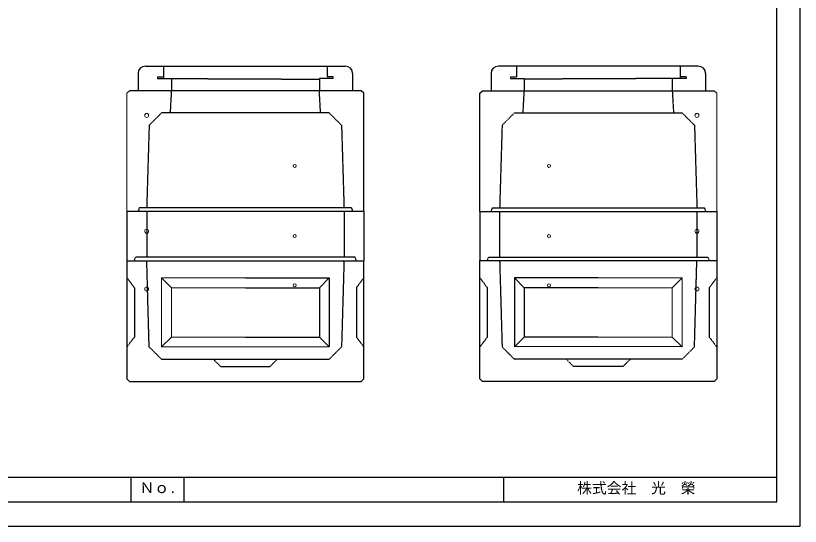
# Model space of a CAD drawing. Units: millimetres, scale not verified. Extents: x -297 to 298, y -210 to 211.
# Drawn here: x -20.2 to 297.9, y -210 to -2.7 of the extents above; entities that cross this region are included whole.
import ezdxf
from ezdxf.enums import TextEntityAlignment as Align

# ---------------------------------------------------------------- set-up
doc = ezdxf.new("R2010")
doc.units = ezdxf.units.MM
doc.linetypes.add('USER2', pattern=[4.7625, 3.175, -1.5875])
doc.layers.add('0-0', color=7, linetype='Continuous')
for name, color, linetype, lineweight in [('0-1_0', 9, 'Continuous', 25), ('0-3_pen1実線', 4, 'Continuous', 13), ('0-4_pen2実線', 3, 'Continuous', 13), ('0-5_pen3実線', 7, 'Continuous', 25), ('0-6_pen4実線', 7, 'Continuous', 25), ('0-7_pen2破線', 3, 'USER2', 25), ('0-9_draw', 7, 'Continuous', 13)]:
    doc.layers.add(name, color=color, linetype=linetype, lineweight=lineweight)
doc.styles.add('ＭＳ ゴシック', font='')
doc.styles.get('ＭＳ ゴシック').set_extended_font_data('MS Gothic')

# ---------------------------------------------------------------- blocks, each defined once
blk = doc.blocks.new('部分図 1')
at = {"layer": '0-1_0'}
blk.add_lwpolyline([(0.1, 0.3), (11898.1, 0.3), (11898.1, 8410.3), (0.1, 8410.3)], close=True, dxfattribs=at)
at = {"layer": '0-3_pen1実線'}
for p, q in [((7998, 3630.24), (8003.96, 3636.2)), ((9660, 3630.24), (9654.04, 3636.2))]:
    blk.add_line(p, q, dxfattribs=at)
at = {"layer": '0-4_pen2実線'}
for p, q in [((8110, 3648.2), (8110, 3636.2)), ((9548, 3648.2), (9548, 3636.2))]:
    blk.add_line(p, q, dxfattribs=at)
for centre, radius in [((6598, 3336.2), 16), ((11060, 3336.2), 16), ((7798, 2926.2), 12), ((9860, 2926.2), 12), ((6598, 2396.2), 16), ((7798, 2356.2), 12), ((9860, 2356.2), 12), ((11060, 2396.2), 16), ((6598, 1927), 16), ((7798, 1957), 12), ((9860, 1957), 12), ((11060, 1927), 16)]:
    blk.add_circle(centre, radius, dxfattribs=at)
at = {"layer": '0-5_pen3実線'}
for p, q in [((6588, 3736.2), (8208, 3736.2)), ((11070, 3736.2), (9450, 3736.2)), ((6528, 3676.2), (6528, 3536.2)), ((8268, 3676.2), (8268, 3536.2)), ((9390, 3676.2), (9390, 3536.2)), ((11130, 3676.2), (11130, 3536.2)), ((8338, 3536.2), (6458, 3536.2)), ((8358, 3516.2), (8338, 3536.2)), ((8358, 2556.2), (8358, 3516.2)), ((9300, 3516.2), (9320, 3536.2)), ((9300, 2556.2), (9300, 3516.2)), ((9320, 3536.2), (11200, 3536.2)), ((8358, 2556.2), (6438, 2556.2)), ((8358, 2556.2), (8358, 2156.2)), ((9300, 2556.2), (9300, 2156.2)), ((9300, 2556.2), (11220, 2556.2)), ((6438, 2157), (6438, 1197)), ((8358, 1197), (8358, 2157)), ((9300, 1197), (9300, 2157)), ((11220, 2157), (11220, 1197)), ((7398, 2017), (8078, 2017)), ((8078, 2017), (7998, 1937)), ((8078, 2017), (8078, 1457)), ((10260, 2017), (9580, 2017)), ((9580, 2017), (9660, 1937)), ((9580, 2017), (9580, 1457)), ((7398, 1937), (7998, 1937)), ((7998, 1937), (7998, 1537)), ((10260, 1937), (9660, 1937)), ((9660, 1937), (9660, 1537)), ((7398, 1537), (7998, 1537)), ((7998, 1537), (8078, 1457)), ((9660, 1537), (9580, 1457)), ((10260, 1537), (9660, 1537)), ((6718, 1457), (8075.06, 1459.94)), ((10940, 1457), (9582.94, 1459.94)), ((6438, 1197), (6458, 1177)), ((6458, 1177), (8338, 1177)), ((8358, 1197), (8338, 1177)), ((9300, 1197), (9320, 1177)), ((11200, 1177), (9320, 1177)), ((11220, 1197), (11200, 1177)), ((6900.1, 400.3), (6900.1, 200.3))]:
    blk.add_line(p, q, dxfattribs=at)
for points in [[(6438, 2556.2), (6438, 2156.2), (8358, 2156.2)], [(11220, 2556.2), (11220, 2156.2), (9300, 2156.2)]]:
    blk.add_lwpolyline(points, dxfattribs=at)
for centre, start, end in [((6588, 3676.2), 90, 180), ((8208, 3676.2), 0, 90), ((9450, 3676.2), 90, 180), ((11070, 3676.2), 0, 90)]:
    blk.add_arc(centre, 60, start, end, dxfattribs=at)
at = {"layer": '0-6_pen4実線'}
for p, q in [((200.1, 400.3), (11709.1, 400.3)), ((6470.1, 400.3), (6470.1, 200.3)), ((9490.1, 400.3), (9490.1, 200.3))]:
    blk.add_line(p, q, dxfattribs=at)
blk.add_lwpolyline([(200.1, 200.3), (11709.1, 200.3), (11709.1, 8215.3), (200.1, 8215.3)], close=True, dxfattribs=at)
at = {"layer": '0-7_pen2破線'}
for p, q in [((6734, 3736.2), (6734, 3636.2)), ((8062, 3736.2), (8062, 3648.2)), ((9596, 3736.2), (9596, 3648.2)), ((10924, 3736.2), (10924, 3636.2)), ((6686, 3648.2), (6734, 3648.2)), ((6686, 3648.2), (6686, 3636.2)), ((6686, 3636.2), (7998, 3630.24)), ((6798, 3636.2), (6798, 3536.2)), ((7998, 3636.2), (7998, 3536.2)), ((8110, 3636.2), (7998, 3636.2)), ((8110, 3648.2), (8062, 3648.2)), ((9548, 3648.2), (9596, 3648.2)), ((9548, 3636.2), (9660, 3636.2)), ((10972, 3636.2), (9660, 3630.24)), ((9660, 3636.2), (9660, 3536.2)), ((10860, 3636.2), (10860, 3536.2)), ((10972, 3648.2), (10924, 3648.2)), ((10972, 3648.2), (10972, 3636.2)), ((6798, 3536.2), (6788, 3356.2)), ((8008, 3356.2), (7998, 3536.2)), ((9650, 3356.2), (9660, 3536.2)), ((10860, 3536.2), (10870, 3356.2)), ((6618, 3256.2), (6718, 3356.2)), ((7398, 3356.2), (6718, 3356.2)), ((8078, 3356.2), (7398, 3356.2)), ((8078, 3356.2), (8178, 3256.2)), ((9580, 3356.2), (9480, 3256.2)), ((9580, 3356.2), (10260, 3356.2)), ((10260, 3356.2), (10940, 3356.2)), ((11040, 3256.2), (10940, 3356.2)), ((6618, 3256.2), (6598, 2586.2)), ((8178, 3256.2), (8198, 2586.2)), ((9480, 3256.2), (9460, 2586.2)), ((11040, 3256.2), (11060, 2586.2)), ((6538, 2586.2), (6528, 2556.2)), ((7398, 2586.2), (6538, 2586.2)), ((6598, 2556.2), (6598, 2186.2)), ((8258, 2586.2), (7398, 2586.2)), ((8198, 2556.2), (8198, 2186.2)), ((8258, 2586.2), (8268, 2556.2)), ((9400, 2586.2), (9390, 2556.2)), ((9400, 2586.2), (10260, 2586.2)), ((9460, 2556.2), (9460, 2186.2)), ((10260, 2586.2), (11120, 2586.2)), ((11060, 2556.2), (11060, 2186.2)), ((11120, 2586.2), (11130, 2556.2)), ((6498, 2156.2), (6508, 2186.2)), ((7398, 2186.2), (6508, 2186.2)), ((8288, 2186.2), (7398, 2186.2)), ((8298, 2156.2), (8288, 2186.2)), ((9360, 2156.2), (9370, 2186.2)), ((9370, 2186.2), (10260, 2186.2)), ((10260, 2186.2), (11150, 2186.2)), ((11160, 2156.2), (11150, 2186.2)), ((6618, 1457), (6598.82, 2157)), ((11040, 1457), (11059.18, 2157)), ((6438, 2017), (6498, 1937)), ((8358, 2017), (8298, 1937)), ((9300, 2017), (9360, 1937)), ((11220, 2017), (11160, 1937)), ((8298, 1937), (8298, 1537)), ((9360, 1937), (9360, 1537)), ((8298, 1537), (8358, 1457)), ((9360, 1537), (9300, 1457)), ((6718, 1357), (6618, 1457)), ((10940, 1357), (11040, 1457)), ((6718, 1357), (8078, 1357)), ((7198, 1297), (7138, 1357)), ((7598, 1297), (7658, 1357)), ((10940, 1357), (9580, 1357)), ((10060, 1297), (10000, 1357)), ((10460, 1297), (10520, 1357)), ((7198, 1297), (7598, 1297)), ((10460, 1297), (10060, 1297))]:
    blk.add_line(p, q, dxfattribs=at)
for points in [[(8198, 2157), (8178, 1457), (8078, 1357)], [(9460, 2157), (9480, 1457), (9580, 1357)], [(6498, 1937), (6498, 1537), (6438, 1457)], [(11160, 1937), (11160, 1537), (11220, 1457)]]:
    blk.add_lwpolyline(points, dxfattribs=at)
at = {"layer": '0-9_draw'}
for p, q in [((6438, 3516.2), (6458, 3536.2)), ((6438, 3516.2), (6438, 2556.2)), ((11220, 3516.2), (11200, 3536.2)), ((11220, 3516.2), (11220, 2556.2)), ((6718, 2017), (7398, 2017)), ((6718, 2017), (6718, 1457)), ((6718, 2017), (6798, 1937)), ((10940, 2017), (10260, 2017)), ((10940, 2017), (10860, 1937)), ((10940, 2017), (10940, 1457)), ((6798, 1937), (7398, 1937)), ((6798, 1937), (6798, 1537)), ((10860, 1937), (10260, 1937)), ((10860, 1937), (10860, 1537)), ((6798, 1537), (6718, 1457)), ((6798, 1537), (7398, 1537)), ((10860, 1537), (10260, 1537)), ((10860, 1537), (10940, 1457))]:
    blk.add_line(p, q, dxfattribs=at)
at = {"layer": '0-5_pen3実線', "style": 'ＭＳ ゴシック'}
for s, p in [('Ｎｏ.', (6539.8, 243.63)), ('株式会社\u3000光\u3000榮', (10088.1, 240.3))]:
    blk.add_text(s, height=87.98, dxfattribs=at).set_placement(p, align=Align.BOTTOM_LEFT)

msp = doc.modelspace()

# ---------------------------------------------------------------- block references
at = {"layer": '0-0', "xscale": 0.05, "yscale": 0.05}
msp.add_blockref('部分図 1', (-297, -210), dxfattribs=at)

doc.saveas('drawing.dxf')
